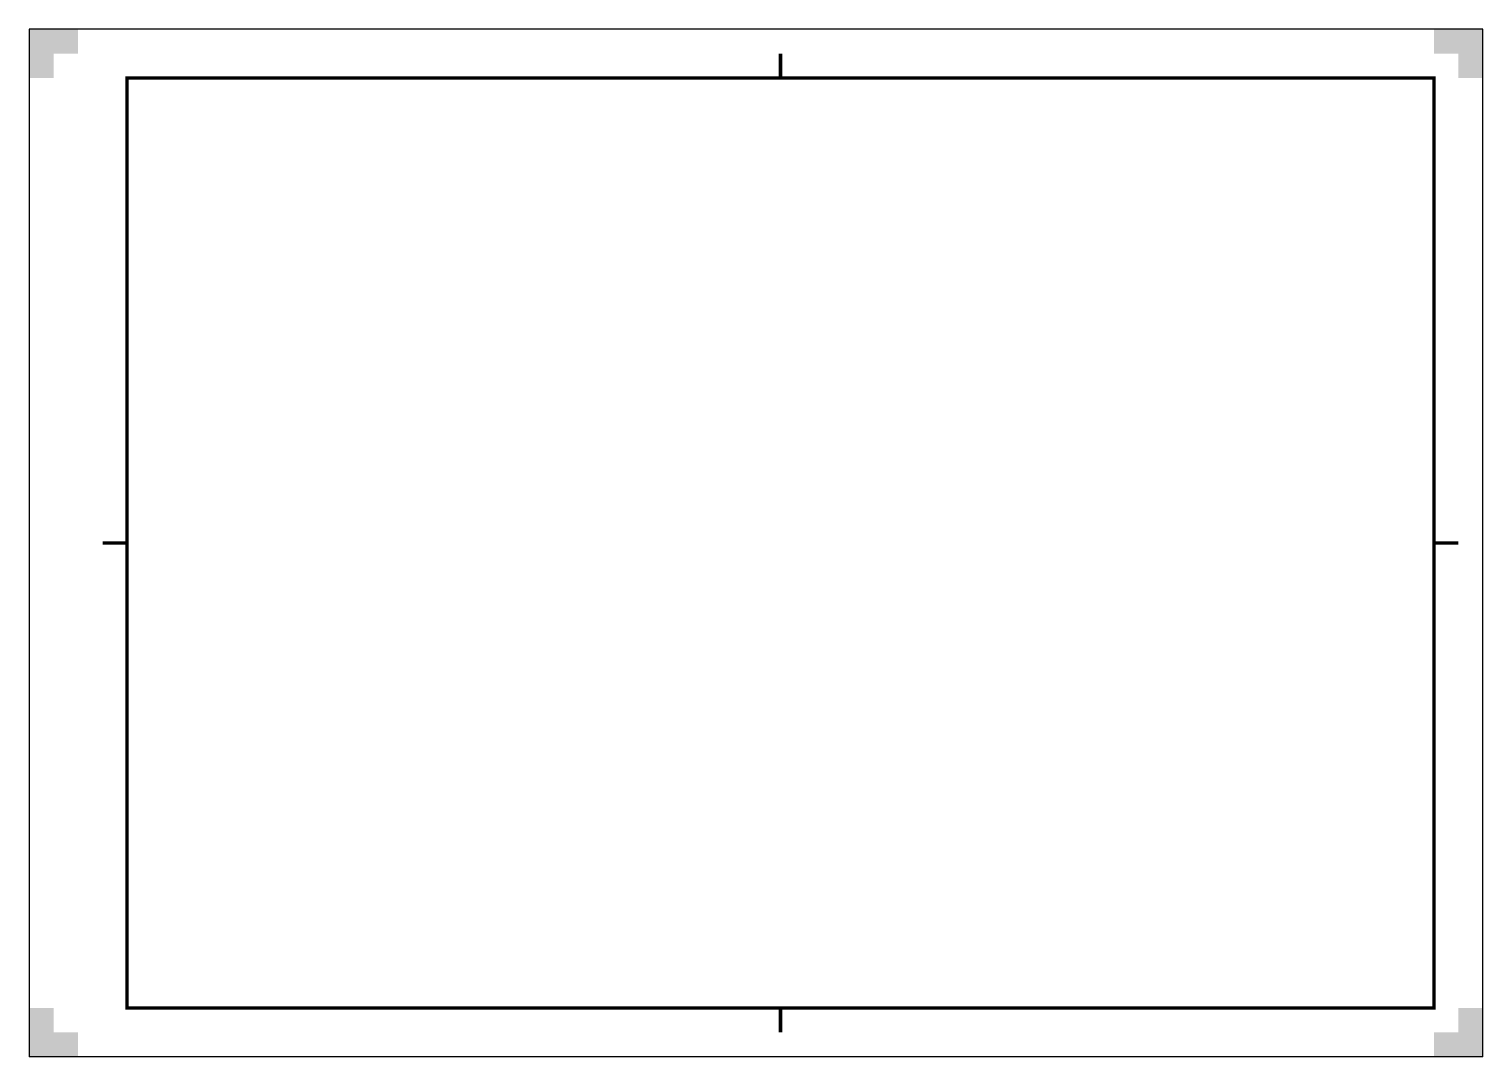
# Model space of a CAD drawing. Extents: x 0 to 297, y 0 to 210.
import ezdxf

# ---------------------------------------------------------------- set-up
doc = ezdxf.new("R2010")
doc.units = 0
doc.header["$LTSCALE"] = 0.2
for name, color, linetype, lineweight in [('X-XX-AL-TEKENBLAD_KADER-G', 7, 'Continuous', 25), ('X-XX-AL-TEKENBLAD_KADER_AFSNIJMARKERING-G', 7, 'Continuous', 25), ('X-XX-AL-TEKENBLAD_KADER_CENTERMARKERING-G', 7, 'Continuous', 25)]:
    doc.layers.add(name, color=color, linetype=linetype, lineweight=lineweight)

msp = doc.modelspace()

# ---------------------------------------------------------------- hatches: boundary and pattern name
at = {"layer": 'X-XX-AL-TEKENBLAD_KADER_AFSNIJMARKERING-G'}
for points in [[(10, 210), (0, 210), (0, 200), (5, 200), (5, 205), (10, 205)], [(297, 200), (297, 210), (287, 210), (287, 205), (292, 205), (292, 200)], [(0, 10), (0, 0), (10, 0), (10, 5), (5, 5), (5, 10)], [(287, 0), (297, 0), (297, 10), (292, 10), (292, 5), (287, 5)]]:
    msp.add_hatch(color=256, dxfattribs=at).paths.add_polyline_path(points)

# ---------------------------------------------------------------- linework, layer by layer
at = {"layer": 'X-XX-AL-TEKENBLAD_KADER-G'}
for p, q in [((0, 210), (0, 0)), ((297, 210), (0, 210)), ((297, 0), (297, 210)), ((297, 0), (0, 0))]:
    msp.add_line(p, q, dxfattribs=at)
at = {"layer": 'X-XX-AL-TEKENBLAD_KADER-G', "const_width": 0.7, "flags": 128}
msp.add_lwpolyline([(20, 200), (20, 10), (287, 10), (287, 200)], close=True, dxfattribs=at)
at = {"layer": 'X-XX-AL-TEKENBLAD_KADER_CENTERMARKERING-G', "const_width": 0.7, "flags": 128}
for points in [[(153.5, 205), (153.5, 199.96)], [(15, 105), (19.96, 105)], [(292, 105), (287, 105)], [(153.5, 5), (153.5, 10)]]:
    msp.add_lwpolyline(points, dxfattribs=at)

doc.saveas('drawing.dxf')
